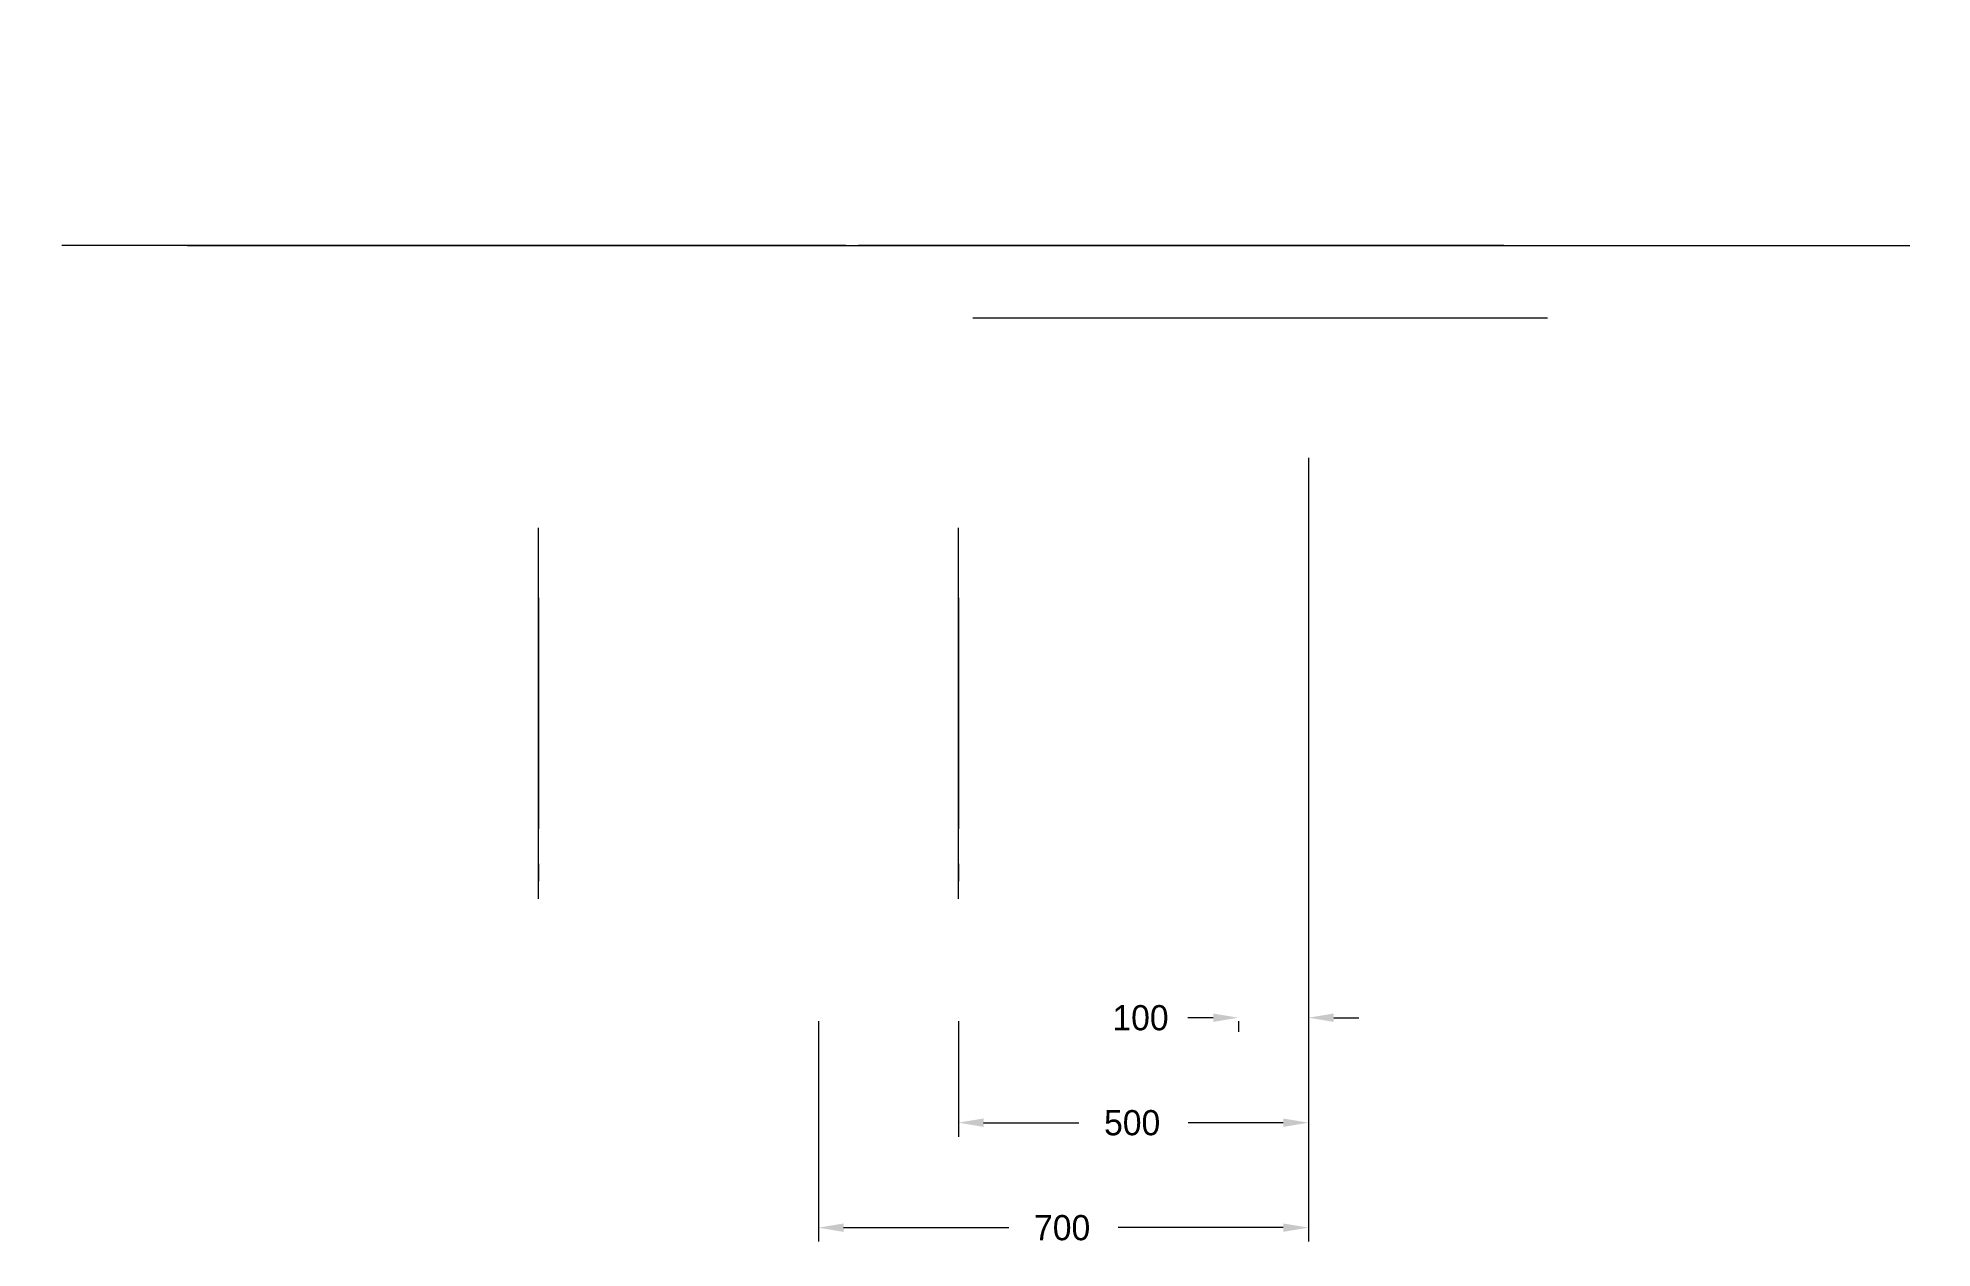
# Model space of a CAD drawing. Extents: x -1034 to 1672, y -7208 to 2129.
# Drawn here: x -1034 to 1672, y -1329 to 400 of the extents above; entities that cross this region are included whole.
import ezdxf

# ---------------------------------------------------------------- set-up
doc = ezdxf.new("R2010")
doc.units = 0
doc.header["$LTSCALE"] = 100
doc.header["$MEASUREMENT"] = 0
doc.linetypes.add('DOT', pattern=[0.25, 0, -0.25])
doc.layers.get('0').update_dxf_attribs({"linetype": 'CONTINUOUS'})
doc.layers.get('DEFPOINTS').update_dxf_attribs({"linetype": 'CONTINUOUS'})
for name, color, linetype in [('DIM_TOP', 2, 'CONTINUOUS'), ('DOTED', 2, 'DOT'), ('ELEM_CZOLOW', 7, 'CONTINUOUS'), ('FOTELE', 7, 'CONTINUOUS'), ('OPIS', 7, 'CONTINUOUS'), ('SAMOLOT_DIM', 2, 'CONTINUOUS')]:
    doc.layers.add(name, color=color, linetype=linetype)
doc.dimstyles.get("Standard").update_dxf_attribs({"dimtxt": 0.18, "dimasz": 0.18, "dimexe": 0.18, "dimexo": 0.0625, "dimgap": 0.09, "dimtad": 0, "dimtih": 1, "dimtoh": 1, "dimdec": 4, "dimzin": 0, "dimtxsty": 'STANDARD', "dimcen": 0.09, "dimazin": 3, "dimtfac": 1, "dimtdec": 4, "dimtofl": 0, "dimtmove": 0, "dimatfit": 3, "dimtolj": 1, "dimtzin": 0})

# ---------------------------------------------------------------- blocks, each defined once
blk = doc.blocks.new('*D48')
at = {"color": 0, "linetype": 'BYBLOCK'}
for p, q in [((-533.2, 1086.8), (-533.2, 1206.8)), ((533.2, 1086.8), (533.2, 1206.8)), ((-497.2, 1186.8), (-93, 1186.8)), ((497.2, 1186.8), (93, 1186.8))]:
    blk.add_line(p, q, dxfattribs=at)
for points in [[(-497.2, 1180.8), (-497.2, 1192.8), (-533.2, 1186.8)], [(497.2, 1180.8), (497.2, 1192.8), (533.2, 1186.8)]]:
    blk.add_solid(points, dxfattribs=at)
at = {"layer": 'DEFPOINTS', "color": 0, "linetype": 'BYBLOCK'}
for p in [(533.2, 1186.8), (-533.2, 986.8), (533.2, 986.8)]:
    blk.add_point(p, dxfattribs=at)
at = {"color": 0, "linetype": 'BYBLOCK'}
blk.add_text('1066', height=36, dxfattribs=at).set_placement((-57, 1168.8))
blk = doc.blocks.new('*D46')
at = {"color": 0, "linetype": 'BYBLOCK'}
for p, q in [((885, 639.6), (1120, 639.6)), ((1100, 603.6), (1100, 52.2)), ((1100, -607.2), (1100, -55.8)), ((885, -643.2), (1120, -643.2))]:
    blk.add_line(p, q, dxfattribs=at)
for points in [[(1106, 603.6), (1094, 603.6), (1100, 639.6)], [(1106, -607.2), (1094, -607.2), (1100, -643.2)]]:
    blk.add_solid(points, dxfattribs=at)
at = {"layer": 'DEFPOINTS', "color": 0, "linetype": 'BYBLOCK'}
for p in [(785, 639.6), (1100, 639.6), (785, -643.2)]:
    blk.add_point(p, dxfattribs=at)
at = {"color": 0, "linetype": 'BYBLOCK'}
blk.add_text('1283', height=36, dxfattribs=at).set_placement((1040, -19.8))
blk = doc.blocks.new('*D45')
at = {"color": 0, "linetype": 'BYBLOCK'}
for p, q in [((797.8, 786.8), (1320, 786.8)), ((1300, 750.8), (1300, 125.8)), ((1300, -607.2), (1300, 17.8)), ((885, -643.2), (1320, -643.2))]:
    blk.add_line(p, q, dxfattribs=at)
for points in [[(1306, 750.8), (1294, 750.8), (1300, 786.8)], [(1306, -607.2), (1294, -607.2), (1300, -643.2)]]:
    blk.add_solid(points, dxfattribs=at)
at = {"layer": 'DEFPOINTS', "color": 0, "linetype": 'BYBLOCK'}
for p in [(697.8, 786.8), (1300, 786.8), (785, -643.2)]:
    blk.add_point(p, dxfattribs=at)
at = {"color": 0, "linetype": 'BYBLOCK'}
blk.add_text('1430', height=36, dxfattribs=at).set_placement((1243, 53.8))
blk = doc.blocks.new('*D44')
at = {"color": 0, "linetype": 'BYBLOCK'}
for p, q in [((633.2, 986.8), (1520, 986.8)), ((1500, 950.8), (1500, 225.8)), ((1500, -607.2), (1500, 117.8)), ((885, -643.2), (1520, -643.2))]:
    blk.add_line(p, q, dxfattribs=at)
for points in [[(1506, 950.8), (1494, 950.8), (1500, 986.8)], [(1506, -607.2), (1494, -607.2), (1500, -643.2)]]:
    blk.add_solid(points, dxfattribs=at)
at = {"layer": 'DEFPOINTS', "color": 0, "linetype": 'BYBLOCK'}
for p in [(533.2, 986.8), (1500, 986.8), (785, -643.2)]:
    blk.add_point(p, dxfattribs=at)
at = {"color": 0, "linetype": 'BYBLOCK'}
blk.add_text('1630', height=36, dxfattribs=at).set_placement((1443, 153.8))
blk = doc.blocks.new('*D47')
at = {"color": 0, "linetype": 'BYBLOCK'}
for p, q in [((-344.9, 556.8), (-1120, 556.8)), ((-1100, 520.8), (-1100, 10.8)), ((-1100, -607.2), (-1100, -97.2)), ((-885, -643.2), (-1120, -643.2))]:
    blk.add_line(p, q, dxfattribs=at)
for points in [[(-1094, 520.8), (-1106, 520.8), (-1100, 556.8)], [(-1094, -607.2), (-1106, -607.2), (-1100, -643.2)]]:
    blk.add_solid(points, dxfattribs=at)
at = {"layer": 'DEFPOINTS', "color": 0, "linetype": 'BYBLOCK'}
for p in [(-1100, 556.8), (-244.9, 556.8), (-785, -643.2)]:
    blk.add_point(p, dxfattribs=at)
at = {"color": 0, "linetype": 'BYBLOCK'}
blk.add_text('1200', height=36, dxfattribs=at).set_placement((-1154, -61.2))
blk = doc.blocks.new('*D49')
at = {"color": 0, "linetype": 'BYBLOCK'}
for p, q in [((-500, 968.8), (-500, 1004.8)), ((-518, 986.8), (-482, 986.8)), ((-500, 986.8), (-374.2, 896.6)), ((-122.9, 716.4), (-219.4, 785.6))]:
    blk.add_line(p, q, dxfattribs=at)
blk.add_solid([(-119.4, 721.3), (-126.4, 711.6), (-93.7, 695.5)], dxfattribs=at)
at = {"layer": 'DEFPOINTS', "color": 0, "linetype": 'BYBLOCK'}
for p in [(-500, 986.8), (-93.7, 695.5)]:
    blk.add_point(p, dxfattribs=at)
at = {"color": 0, "linetype": 'BYBLOCK'}
blk.add_text('R500', height=36, dxfattribs=at).set_placement((-356.8, 823.1))
blk = doc.blocks.new('*D50')
at = {"color": 0, "linetype": 'BYBLOCK'}
for p, q in [((785, -743.2), (785, -820)), ((940, -743.2), (940, -820)), ((749, -800), (713, -800)), ((976, -800), (1012, -800))]:
    blk.add_line(p, q, dxfattribs=at)
for points in [[(749, -806), (749, -794), (785, -800)], [(976, -806), (976, -794), (940, -800)]]:
    blk.add_solid(points, dxfattribs=at)
at = {"layer": 'DEFPOINTS', "color": 0, "linetype": 'BYBLOCK'}
for p in [(785, -643.2), (940, -643.2), (940, -800)]:
    blk.add_point(p, dxfattribs=at)
at = {"color": 0, "linetype": 'BYBLOCK'}
blk.add_text('155', height=36, dxfattribs=at).set_placement((1048, -818))
blk = doc.blocks.new('*D51')
at = {"color": 0, "linetype": 'BYBLOCK'}
for p, q in [((0, 886.8), (0, -1020)), ((785, -743.2), (785, -1020)), ((36, -1000), (308.5, -1000)), ((749, -1000), (476.5, -1000))]:
    blk.add_line(p, q, dxfattribs=at)
for points in [[(36, -1006), (36, -994), (0, -1000)], [(749, -1006), (749, -994), (785, -1000)]]:
    blk.add_solid(points, dxfattribs=at)
at = {"layer": 'DEFPOINTS', "color": 0, "linetype": 'BYBLOCK'}
for p in [(0, 986.8), (785, -643.2), (0, -1000)]:
    blk.add_point(p, dxfattribs=at)
at = {"color": 0, "linetype": 'BYBLOCK'}
blk.add_text('785', height=36, dxfattribs=at).set_placement((344.5, -1018))
blk = doc.blocks.new('*D52')
at = {"color": 0, "linetype": 'BYBLOCK'}
for p, q in [((-244.9, -743.2), (-244.9, -1220)), ((785, -743.2), (785, -1220)), ((-208.9, -1200), (180.1, -1200)), ((749, -1200), (360.1, -1200))]:
    blk.add_line(p, q, dxfattribs=at)
for points in [[(-208.9, -1206), (-208.9, -1194), (-244.9, -1200)], [(749, -1206), (749, -1194), (785, -1200)]]:
    blk.add_solid(points, dxfattribs=at)
at = {"layer": 'DEFPOINTS', "color": 0, "linetype": 'BYBLOCK'}
for p in [(-244.9, -643.2), (785, -643.2), (-244.9, -1200)]:
    blk.add_point(p, dxfattribs=at)
at = {"color": 0, "linetype": 'BYBLOCK'}
blk.add_text('1030', height=36, dxfattribs=at).set_placement((216.1, -1218))
blk = doc.blocks.new('*D53')
at = {"color": 0, "linetype": 'BYBLOCK'}
for p, q in [((-785, -743.2), (-785, -1420)), ((785, -743.2), (785, -1420)), ((-749, -1400), (-93, -1400)), ((749, -1400), (93, -1400))]:
    blk.add_line(p, q, dxfattribs=at)
for points in [[(-749, -1406), (-749, -1394), (-785, -1400)], [(749, -1406), (749, -1394), (785, -1400)]]:
    blk.add_solid(points, dxfattribs=at)
at = {"layer": 'DEFPOINTS', "color": 0, "linetype": 'BYBLOCK'}
for p in [(-785, -643.2), (785, -643.2), (-785, -1400)]:
    blk.add_point(p, dxfattribs=at)
at = {"color": 0, "linetype": 'BYBLOCK'}
blk.add_text('1570', height=36, dxfattribs=at).set_placement((-57, -1418))
blk = doc.blocks.new('*D54')
at = {"color": 0, "linetype": 'BYBLOCK'}
for p, q in [((-940, -101.8), (-940, -1620)), ((785, -743.2), (785, -1620)), ((-904, -1600), (-173.5, -1600)), ((749, -1600), (18.5, -1600))]:
    blk.add_line(p, q, dxfattribs=at)
for points in [[(-904, -1606), (-904, -1594), (-940, -1600)], [(749, -1606), (749, -1594), (785, -1600)]]:
    blk.add_solid(points, dxfattribs=at)
at = {"layer": 'DEFPOINTS', "color": 0, "linetype": 'BYBLOCK'}
for p in [(-940, -1.8), (785, -643.2), (-940, -1600)]:
    blk.add_point(p, dxfattribs=at)
at = {"color": 0, "linetype": 'BYBLOCK'}
blk.add_text('1725', height=36, dxfattribs=at).set_placement((-137.5, -1618))
blk = doc.blocks.new('FOTEL')
at = {"extrusion": (-1, 6.13658e-17, 3.21683e-16)}
for p, q in [((-500, 0), (-500, 0, 300)), ((-500, -530), (-500, 0)), ((100, -530), (100, 0)), ((100, 0), (100, 0, 300)), ((-500, -100, 400), (-500, -330, 400)), ((100, -100, 400), (100, -330, 400)), ((-500, -430, 500), (-500, -430, 750)), ((100, -430, 500), (100, -430, 750)), ((-500, -480, 800), (-500, -505, 800)), ((100, -480, 800), (100, -505, 800)), ((-500, -530, 775), (-500, -530)), ((100, -530, 775), (100, -530))]:
    blk.add_line(p, q, dxfattribs=at)
at = {"extrusion": (-1, 0, 0)}
for centre, radius, start, end in [((100, 300, 500), 100, 90, 180), ((100, 300, -100), 100, 90, 180), ((330, 500, 500), 100, 270, 0), ((330, 500, -100), 100, 270, 0), ((480, 750, 500), 50, 90, 180), ((480, 750, -100), 50, 90, 180), ((505, 775, 500), 25, 0, 90), ((505, 775, -100), 25, 0, 90)]:
    blk.add_arc(centre, radius, start, end, dxfattribs=at)
blk = doc.blocks.new('SHELF')
for p, q in [((-1.24, 0.5), (-1.24, 0)), ((-1.24, 0.5), (17.85, 0.5)), ((-1.24, 0), (17.888, 0)), ((17.888, 0), (17.85, 0.5))]:
    blk.add_line(p, q)
blk = doc.blocks.new('ILS')
for p, q in [((0, 5), (0, 0)), ((2.5, 5), (0, 5)), ((2.5, 0), (2.5, 5)), ((0, 0), (2.5, 0))]:
    blk.add_line(p, q)
for tag, p in [('MODEL', (1.37, 0.3)), ('NAME', (0.7, 0.3))]:
    blk.add_attdef(tag, p, '', height=0.4, rotation=90)
blk = doc.blocks.new('R2S3')
at = {"extrusion": (-1.84043e-16, -1, 0)}
for p, q in [((7, 1, 5.5), (7, 1, 0.5)), ((9.5, 1, 5.5), (7, 1, 5.5)), ((7, 1, 0.5), (9.5, 1, 0.5)), ((9.5, 1, 0.5), (9.5, 1, 5.5))]:
    blk.add_line(p, q, dxfattribs=at)
at = {"extrusion": (0, -1, 0)}
blk.add_blockref('SHELF', (0, 0), dxfattribs=at)
ref = blk.add_blockref('ILS', (0, 0.5, -1), dxfattribs=at)
ref.add_attrib('MODEL', 'KNR-634', (1.37, 0.6, -1), dxfattribs={"extrusion": (0, -1, 0), "height": 0.4, "rotation": 90})
ref.add_attrib('NAME', 'VOR/ILS/MKR', (0.7, 0.6, -1), dxfattribs={"extrusion": (0, -1, 0), "height": 0.4, "rotation": 90})
ref = blk.add_blockref('ILS', (3.5, 0.5, -1), dxfattribs=at)
ref.add_attrib('MODEL', 'KNR-634', (4.87, 0.6, -1), dxfattribs={"extrusion": (0, -1, 0), "height": 0.4, "rotation": 90})
ref.add_attrib('NAME', 'VOR/ILS/MKR', (4.2, 0.6, -1), dxfattribs={"extrusion": (0, -1, 0), "height": 0.4, "rotation": 90})
at = {"extrusion": (-1.84043e-16, -1, 0)}
for tag, p in [('COAX_SWITCH', (7.7, 0.8, -1)), ('CS', (8.37, 0.8, -1))]:
    blk.add_attdef(tag, p, '', height=0.4, rotation=90, dxfattribs=at)
blk = doc.blocks.new('3U')
for p, q in [((16.69, 5.18), (0, 5.18)), ((0, 5.18), (0, 0)), ((16.69, 0), (16.69, 5.18)), ((0, 0), (16.69, 0))]:
    blk.add_line(p, q)
blk = doc.blocks.new('RACK19')
for p, q in [((23.47, 47.2), (0, 47.2)), ((0, 47.2), (0, 0)), ((23.47, 0), (23.47, 47.2)), ((0, 0), (23.47, 0))]:
    blk.add_line(p, q)
blk = doc.blocks.new('3U42TE')
for p, q in [((0, 5.18), (8.4, 5.18)), ((0, 0), (0, 5.18)), ((8.4, 0), (8.4, 5.18)), ((8.4, 0), (0, 0))]:
    blk.add_line(p, q)
for tag, p in [('NAME', (0.2, 0.7)), ('MODEL', (0.2, 0.2))]:
    blk.add_attdef(tag, p, '', height=0.4)
blk = doc.blocks.new('SUBRACK3U')
for p, q in [((16.8, 5.18), (0, 5.18)), ((0, 5.18), (0, 0)), ((16.8, 0), (16.8, 5.18)), ((0, 0), (16.8, 0))]:
    blk.add_line(p, q)
blk = doc.blocks.new('INV500')
for p, q in [((0, 8.984), (5.812, 8.984)), ((0, 8.984), (0, 0)), ((5.812, 0), (5.812, 8.984)), ((0, 0), (5.812, 0))]:
    blk.add_line(p, q)
for tag, p in [('NAME', (0.3, 2.2)), ('MODEL', (0.3, 0.8))]:
    blk.add_attdef(tag, p, '', height=0.4)
blk = doc.blocks.new('INV')
for p, q in [((0.83, 7.625), (0.83, 7)), ((1.14, 7.625), (0.83, 7.625)), ((1.14, 7.625), (1.45, 7.625)), ((1.45, 7.625), (1.45, 7)), ((3.8, 7.625), (3.8, 7)), ((4.11, 7.625), (3.8, 7.625)), ((4.11, 7.625), (4.42, 7.625)), ((4.42, 7.625), (4.42, 7)), ((0, 7), (5.25, 7)), ((0, 7), (0, 0)), ((5.25, 0), (5.25, 7)), ((5.25, 0), (0, 0)), ((0.83, -0.625), (0.83, 0)), ((1.45, -0.625), (1.45, 0)), ((3.8, -0.625), (3.8, 0)), ((4.42, -0.625), (4.42, 0)), ((1.14, -0.625), (0.83, -0.625)), ((1.14, -0.625), (1.45, -0.625)), ((4.11, -0.625), (3.8, -0.625)), ((4.11, -0.625), (4.42, -0.625))]:
    blk.add_line(p, q)
for centre in [(1.14, 7.325), (4.11, 7.325), (1.14, -0.325), (4.11, -0.325)]:
    blk.add_circle(centre, 0.101)
for tag, p in [('NAME', (0.2, 0.8, 2.675)), ('MODEL', (0.2, 0.3, 2.675))]:
    blk.add_attdef(tag, p, '', height=0.4)
blk = doc.blocks.new('R2S1')
at = {"extrusion": (-1, 1.84206e-16, 1.22677e-16)}
ref = blk.add_blockref('INV500', (-16.53, 0.5, -2.15), dxfattribs=at)
ref.add_attrib('NAME', 'INV500', (-16.23, 2.7, -2.15), dxfattribs={"extrusion": (-1, 1.84206e-16, 1.22677e-16), "height": 0.4})
ref.add_attrib('MODEL', '2A500-1A', (-16.23, 1.3, -2.15), dxfattribs={"extrusion": (-1, 1.84206e-16, 1.22677e-16), "height": 0.4})
at = {"rotation": 270}
blk.add_blockref('INV', (0, 7.718, 0.5), dxfattribs=at).add_auto_attribs({'NAME': 'INV350/60', 'MODEL': '2A350-1A'})
at = {"extrusion": (0, -1, 0)}
blk.add_blockref('SHELF', (0, 0), dxfattribs=at)
blk = doc.blocks.new('8UFP')
for p, q in [((16.8, 13.995), (0, 13.995)), ((0, 13.995), (0, 0)), ((16.8, 0), (16.8, 13.995)), ((0, 0), (16.8, 0))]:
    blk.add_line(p, q)
for tag, p in [('NAME', (0.3, 2.2)), ('MODEL', (0.3, 0.8))]:
    blk.add_attdef(tag, p, '', height=0.4)
blk = doc.blocks.new('SZAFA2')
for name, p in [('R2S1', (-19.97, 2, 2.6)), ('R2S3', (-19.97, 2, 13.03))]:
    blk.add_blockref(name, p)
at = {"extrusion": (0, -1, 0)}
for name, p in [('3U', (-19.97, 25.21, -2)), ('SUBRACK3U', (-19.97, 20.03, -2)), ('RACK19', (-23.47, 0))]:
    blk.add_blockref(name, p, dxfattribs=at)
ref = blk.add_blockref('3U42TE', (-19.97, 20.03, -2), dxfattribs=at)
ref.add_attrib('NAME', 'NAV-CL', (-19.77, 20.73, -2), dxfattribs={"extrusion": (0, -1, 0), "height": 0.4})
at = {"extrusion": (-2.22045e-16, -1, 0)}
ref = blk.add_blockref('8UFP', (-19.97, 30.39, -2), dxfattribs=at)
ref.add_attrib('NAME', 'not used', (-19.67, 32.59, -2), dxfattribs={"extrusion": (-2.22045e-16, -1, 0), "height": 0.4})
at = {"extrusion": (0, -1, 0)}
ref = blk.add_blockref('3U42TE', (-11.57, 20.03, -2), dxfattribs=at)
ref.add_attrib('NAME', 'NAV-CL', (-11.37, 20.73, -2), dxfattribs={"extrusion": (0, -1, 0), "height": 0.4})
blk.add_text('Calibration instrument NAV 2000R', height=0.45, dxfattribs=at).set_placement((-18.97, 26.21, -2))
blk = doc.blocks.new('*D63')
at = {"color": 0, "linetype": 'BYBLOCK'}
for p, q in [((781.138, -200), (781.138, -1020)), ((645, -1000), (609, -1000)), ((817.138, -1000), (853.138, -1000)), ((681, -1005), (681, -1020))]:
    blk.add_line(p, q, dxfattribs=at)
for points in [[(645, -1006), (645, -994), (681, -1000)], [(817.138, -1006), (817.138, -994), (781.138, -1000)]]:
    blk.add_solid(points, dxfattribs=at)
at = {"layer": 'DEFPOINTS', "color": 0, "linetype": 'BYBLOCK'}
for p in [(781.138, 0), (681, -805), (681, -1000)]:
    blk.add_point(p, dxfattribs=at)
at = {"color": 0, "linetype": 'BYBLOCK'}
blk.add_text('100', height=36, dxfattribs=at).set_placement((501, -1018))
blk = doc.blocks.new('*D64')
at = {"color": 0, "linetype": 'BYBLOCK'}
for p, q in [((781.138, -200), (781.138, -1170)), ((281, -1005), (281, -1170)), ((317, -1150), (453.069, -1150)), ((745.138, -1150), (609.069, -1150))]:
    blk.add_line(p, q, dxfattribs=at)
for points in [[(317, -1156), (317, -1144), (281, -1150)], [(745.138, -1156), (745.138, -1144), (781.138, -1150)]]:
    blk.add_solid(points, dxfattribs=at)
at = {"layer": 'DEFPOINTS', "color": 0, "linetype": 'BYBLOCK'}
for p in [(781.138, 0), (281, -805), (281, -1150)]:
    blk.add_point(p, dxfattribs=at)
at = {"color": 0, "linetype": 'BYBLOCK'}
blk.add_text('500', height=36, dxfattribs=at).set_placement((489.069, -1168))
blk = doc.blocks.new('*D65')
at = {"color": 0, "linetype": 'BYBLOCK'}
for p, q in [((781.138, -200), (781.138, -1320)), ((81, -1005), (81, -1320)), ((117, -1300), (353.069, -1300)), ((745.138, -1300), (509.069, -1300))]:
    blk.add_line(p, q, dxfattribs=at)
for points in [[(117, -1306), (117, -1294), (81, -1300)], [(745.138, -1306), (745.138, -1294), (781.138, -1300)]]:
    blk.add_solid(points, dxfattribs=at)
at = {"layer": 'DEFPOINTS', "color": 0, "linetype": 'BYBLOCK'}
for p in [(781.138, 0), (81, -805), (81, -1300)]:
    blk.add_point(p, dxfattribs=at)
at = {"color": 0, "linetype": 'BYBLOCK'}
blk.add_text('700', height=36, dxfattribs=at).set_placement((389.069, -1318))
blk = doc.blocks.new('SAMOLOT')
for p, q in [((-533.23256, 986.80246), (-552.31077, 823.39463)), ((0, 986.80246), (-533.23256, 986.80246)), ((0, 986.80246), (533.23256, 986.80246)), ((533.23256, 986.80246), (552.31077, 823.39463)), ((-569.71285, 804.66946), (-697.75981, 786.80246)), ((569.71285, 804.66946), (697.75981, 786.80246)), ((-785, -443.19754), (-868.83877, -443.19754)), ((-785, -643.19754), (-785, -443.19754)), ((785, -643.19754), (785, -443.19754)), ((785, -443.19754), (868.83877, -443.19754)), ((0, -643.19754), (-785, -643.19754)), ((0, -643.19754), (785, -643.19754))]:
    blk.add_line(p, q)
for centre, radius, start, end in [((464.66176, -1.77467), 1404.66288, 135.26873354, 207.17039484), ((-464.66176, -1.77467), 1404.66288, 332.82960516, 44.73126646), ((-572.27998, 824.50403), 20, 277.37462506, 356.82016988), ((572.27998, 824.50403), 20, 183.17983012, 262.62537494)]:
    blk.add_arc(centre, radius, start, end)
at = {"layer": 'DOTED'}
for p, q in [((785, -643.19754), (785, 639.6482)), ((-244.85298, -643.19754), (-244.85298, 556.80246))]:
    blk.add_line(p, q, dxfattribs=at)
blk.add_arc((-500, 986.80246), 500, 300.68341711, 360, dxfattribs=at)
at = {"layer": 'SAMOLOT_DIM'}
dim = blk.add_linear_dim(base=(533.23256, 1186.80246), p1=(-533.23256, 986.80246), p2=(533.23256, 986.80246), dimstyle='Standard', dxfattribs=at)
dim.commit()
dim.dimension.update_dxf_attribs({"geometry": '*D48', "text_midpoint": (0, 1186.80246), "dimtype": 128})
dim = blk.add_radius_dim(center=(-500, 986.80246), mpoint=(-93.65676, 695.45186), dimstyle='Standard', dxfattribs=at)
dim.commit()
dim.dimension.update_dxf_attribs({"geometry": '*D49', "text_midpoint": (-296.82838, 841.12716)})
for base, p2, picture, middle in [((0, -1000), (0, 986.80246), '*D51', (392.5, -1000)), ((-940.00112, -1600), (-940.00112, -1.77467), '*D54', (-77.50056, -1600)), ((-785, -1400), (-785, -643.19754), '*D53', (0, -1400)), ((-244.85298, -1200), (-244.85298, -643.19754), '*D52', (270.07351, -1200)), ((940.00112, -800), (940.00112, -643.19754), '*D50', (1090.00112, -800))]:
    dim = blk.add_linear_dim(base=base, p1=(785, -643.19754), p2=p2, dimstyle='Standard', dxfattribs=at)
    dim.commit()
    dim.dimension.update_dxf_attribs({"geometry": picture, "text_midpoint": middle})
for base, p2, picture, middle in [((1500, 986.80246), (533.23256, 986.80246), '*D44', (1500, 171.80246)), ((1300, 786.80246), (697.75981, 786.80246), '*D45', (1300, 71.80246)), ((1100, 639.6482), (785, 639.6482), '*D46', (1100, -1.77467))]:
    dim = blk.add_linear_dim(base=base, p1=(785, -643.19754), p2=p2, angle=90, dimstyle='Standard', dxfattribs=at)
    dim.commit()
    dim.dimension.update_dxf_attribs({"geometry": picture, "text_midpoint": middle, "dimtype": 128})
dim = blk.add_linear_dim(base=(-1100, 556.80246), p1=(-785, -643.19754), p2=(-244.85298, 556.80246), angle=90, dimstyle='Standard', dxfattribs=at)
dim.commit()
dim.dimension.update_dxf_attribs({"geometry": '*D47', "text_midpoint": (-1100, -43.19754)})

msp = doc.modelspace()

# ---------------------------------------------------------------- linework, layer by layer
at = {"layer": 'OPIS', "extrusion": (-1.84043e-16, -1, -9.57296e-16)}
for p, q in [((312.56025, 0, -563.86791), (334.098, 0, -703.86327)), ((334.098, 0, -703.86327), (989.418, 0, -703.86327)), ((301.65017, 0, 289.08535), (323.938, 0, 469.61673)), ((321.66296, 0, 309.44138), (336.638, 0, 444.21673)), ((323.938, 0, 469.61673), (991.958, 0, 469.61673)), ((326.07958, 0, -200.20191), (463.638, 0, -53.62327)), ((334.82923, 0, -508.07174), (356.958, 0, -678.46327)), ((336.638, 0, 444.21673), (991.958, 0, 444.21673)), ((351.54809, 0, -200.26644), (466.178, 0, -79.02327)), ((356.958, 0, -678.46327), (989.418, 0, -678.46327)), ((386.90567, 0, -202.61714), (463.638, 0, -119.66327)), ((414.55364, 0, -199.8112), (463.638, 0, -145.06327)), ((434.04988, 0, -566.47035), (445.858, 0, -653.06327)), ((445.858, 0, -653.06327), (989.418, 0, -653.06327)), ((458.558, 0, -465.10327), (483.958, 0, -457.48327)), ((463.638, 0, -145.06327), (1098.638, 0, -145.06327)), ((463.638, 0, -119.66327), (463.638, 0, -119.66327)), ((463.638, 0, -119.66327), (1098.638, 0, -119.66327)), ((463.638, 0, -53.62327), (1098.638, 0, -53.62327)), ((466.178, 0, -79.02327), (466.178, 0, -79.02327)), ((466.178, 0, -79.02327), (1098.638, 0, -79.02327)), ((477.88354, 0, -376.9124), (516.978, 0, -434.62327)), ((483.958, 0, -457.48327), (984.338, 0, -457.48327)), ((485.75094, 0, 203.36497), (534.758, 0, 111.47673)), ((516.978, 0, -434.62327), (1085.938, 0, -434.62327)), ((534.758, 0, 111.47673), (989.418, 0, 111.47673)), ((556.89797, 0, -261.4406), (603.338, 0, -348.26327)), ((567.4705, 0, -566.60496), (572.858, 0, -627.66327)), ((567.778, 0, -195.86327), (588.098, 0, -190.78327)), ((569.51138, 0, -355.78519), (600.798, 0, -373.66327)), ((571.88071, 0, -393.34118), (600.798, 0, -401.60327)), ((572.858, 0, -424.46327), (989.418, 0, -424.46327)), ((572.858, 0, -627.66327), (989.418, 0, -627.66327)), ((579.94084, 0, -261.34181), (613.498, 0, -322.86327)), ((588.098, 0, -190.78327), (986.878, 0, -190.78327)), ((600.798, 0, -373.66327), (600.798, 0, -373.66327)), ((600.798, 0, -373.66327), (989.418, 0, -373.66327)), ((600.798, 0, -401.60327), (600.798, 0, -401.60327)), ((600.798, 0, -401.60327), (989.418, 0, -401.60327)), ((603.338, 0, -348.26327), (989.418, 0, -348.26327)), ((610.29434, 0, 306.98734), (618.578, 0, 418.81673)), ((610.958, 0, -239.04327), (633.818, 0, -269.52327)), ((613.498, 0, -322.86327), (989.418, 0, -322.86327)), ((618.578, 0, 418.81673), (991.958, 0, 418.81673)), ((625.07244, 0, 211.67889), (692.238, 0, 134.33673)), ((630.98691, 0, 306.95698), (638.898, 0, 395.95673)), ((631.76429, 0, -563.98234), (636.358, 0, -602.26327)), ((633.818, 0, -269.52327), (806.538, 0, -269.52327)), ((636.358, 0, -602.26327), (989.418, 0, -602.26327)), ((638.898, 0, 395.95673), (991.958, 0, 395.95673)), ((645.69364, 0, 214.48467), (694.778, 0, 159.73673)), ((650.50706, 0, 307.01537), (654.138, 0, 370.55673)), ((654.138, 0, 370.55673), (991.958, 0, 370.55673)), ((658.67316, 0, -244.27593), (730.338, 0, -259.36327)), ((665.99459, 0, 214.46761), (692.238, 0, 185.13673)), ((669.378, 0, 307.05673), (669.378, 0, 342.61673)), ((669.378, 0, 342.61673), (991.958, 0, 342.61673)), ((669.378, 0, 235.93673), (694.778, 0, 210.53673)), ((674.458, 0, -206.02327), (806.538, 0, -206.02327)), ((687.158, 0, 301.97673), (689.698, 0, 322.29673)), ((689.698, 0, 322.29673), (991.958, 0, 322.29673)), ((692.238, 0, 238.47673), (737.958, 0, 248.63673)), ((692.238, 0, 185.13673), (991.958, 0, 185.13673)), ((692.238, 0, 134.33673), (989.418, 0, 134.33673)), ((694.778, 0, 210.53673), (991.958, 0, 210.53673)), ((694.778, 0, 159.73673), (986.878, 0, 159.73673)), ((698.94341, 0, -501.52867), (748.118, 0, -487.96327)), ((699.858, 0, -520.98327), (748.118, 0, -513.36327)), ((702.398, 0, -233.96327), (806.538, 0, -233.96327)), ((722.718, 0, 274.03673), (991.958, 0, 274.03673)), ((730.338, 0, -259.36327), (806.538, 0, -259.36327)), ((737.958, 0, 248.63673), (737.958, 0, 248.63673)), ((737.958, 0, 248.63673), (991.958, 0, 248.63673)), ((748.118, 0, -487.96327), (989.418, 0, -487.96327)), ((748.118, 0, -513.36327), (989.418, 0, -513.36327)), ((806.538, 0, -206.02327), (819.238, 0, -221.26327)), ((806.538, 0, -233.96327), (819.238, 0, -246.66327)), ((806.538, 0, -259.36327), (819.238, 0, -272.06327)), ((806.538, 0, -269.52327), (816.698, 0, -297.46327)), ((816.698, 0, -297.46327), (989.418, 0, -297.46327)), ((819.238, 0, -221.26327), (986.878, 0, -221.26327)), ((819.238, 0, -246.66327), (986.878, 0, -246.66327)), ((819.238, 0, -272.06327), (986.878, 0, -272.06327)), ((984.338, 0, -457.48327), (1003.769, 0, -457.48327)), ((986.878, 0, 159.73673), (1004.404, 0, 159.73673)), ((986.878, 0, -190.78327), (1004.404, 0, -190.78327)), ((986.878, 0, -221.26327), (986.878, 0, -221.26327)), ((986.878, 0, -221.26327), (1004.404, 0, -221.26327)), ((986.878, 0, -246.66327), (1004.404, 0, -246.66327)), ((986.878, 0, -272.06327), (1004.404, 0, -272.06327)), ((989.418, 0, 134.33673), (1006.944, 0, 134.33673)), ((989.418, 0, 111.47673), (1006.944, 0, 111.47673)), ((989.418, 0, -297.46327), (1006.944, 0, -297.46327)), ((989.418, 0, -322.86327), (1008.849, 0, -322.86327)), ((989.418, 0, -348.26327), (1006.944, 0, -348.26327)), ((989.418, 0, -373.66327), (989.418, 0, -373.66327)), ((989.418, 0, -373.66327), (1010.754, 0, -373.66327)), ((989.418, 0, -401.60327), (1010.754, 0, -401.60327)), ((989.418, 0, -424.46327), (1010.754, 0, -424.46327)), ((989.418, 0, -487.96327), (1006.944, 0, -487.96327)), ((989.418, 0, -513.36327), (1010.754, 0, -513.36327)), ((989.418, 0, -602.26327), (1010.754, 0, -602.26327)), ((989.418, 0, -627.66327), (1010.754, 0, -627.66327)), ((989.418, 0, -653.06327), (1010.754, 0, -653.06327)), ((989.418, 0, -678.46327), (1010.754, 0, -678.46327)), ((989.418, 0, -703.86327), (1010.754, 0, -703.86327)), ((991.958, 0, 469.61673), (998.054, 0, 469.61673)), ((991.958, 0, 444.21673), (1001.864, 0, 444.21673)), ((991.958, 0, 418.81673), (1001.864, 0, 418.81673)), ((991.958, 0, 395.95673), (1001.864, 0, 395.95673)), ((991.958, 0, 370.55673), (1001.864, 0, 370.55673)), ((991.958, 0, 342.61673), (1001.864, 0, 342.61673)), ((991.958, 0, 322.29673), (1001.864, 0, 322.29673)), ((991.958, 0, 274.03673), (1001.864, 0, 274.03673)), ((991.958, 0, 248.63673), (991.958, 0, 248.63673)), ((991.958, 0, 248.63673), (1001.864, 0, 248.63673)), ((991.958, 0, 210.53673), (1007.579, 0, 210.53673)), ((991.958, 0, 185.13673), (1005.674, 0, 185.13673)), ((1085.938, 0, -434.62327), (1107.274, 0, -434.62327)), ((1098.638, 0, -145.06327), (1119.974, 0, -145.06327)), ((1098.638, 0, -119.66327), (1101.178, 0, -119.66327)), ((1098.638, 0, -79.02327), (1098.638, 0, -79.02327)), ((1098.638, 0, -79.02327), (1119.974, 0, -79.02327)), ((1098.638, 0, -53.62327), (1119.974, 0, -53.62327)), ((1101.178, 0, -119.66327), (1122.514, 0, -119.66327))]:
    msp.add_line(p, q, dxfattribs=at)
for points in [[(305.85161, 288.56666), (297.44874, 289.60405), (298.538, 263.87673)], [(308.37615, -564.51162), (316.74436, -563.2242), (308.698, -538.76327)], [(329.16647, -203.09884), (322.99269, -197.30498), (308.698, -218.72327)], [(325.8704, 308.97389), (317.45552, 309.90888), (318.858, 284.19673)], [(330.63115, -508.61694), (339.02731, -507.52653), (331.558, -482.88327)], [(354.62423, -203.17479), (348.47195, -197.35809), (334.098, -218.72327)], [(390.01335, -205.49175), (383.79798, -199.74253), (369.658, -221.26327)], [(417.70565, -202.63714), (411.40163, -196.98526), (397.598, -218.72327)], [(429.85536, -567.04233), (438.24439, -565.89837), (430.618, -541.30327)], [(474.37869, -379.28666), (481.3884, -374.53814), (463.638, -355.88327)], [(482.01565, 201.37281), (489.48624, 205.35713), (473.798, 225.77673)], [(553.16508, -263.43726), (560.63086, -259.44393), (544.918, -239.04327)], [(567.41105, -359.46076), (571.6117, -352.10963), (547.458, -343.18327)], [(570.71772, -397.41163), (573.04369, -389.27073), (547.458, -386.36327)], [(572.858, -428.6966), (572.858, -420.22993), (547.458, -424.46327)], [(563.25355, -566.97705), (571.68745, -566.23288), (565.238, -541.30327)], [(576.22442, -263.36895), (583.65727, -259.31467), (567.778, -239.04327)], [(614.51611, 306.67461), (606.07257, 307.30006), (608.418, 281.65673)], [(621.87613, 208.90315), (628.26875, 214.45463), (608.418, 230.85673)], [(635.20362, 306.58216), (626.7702, 307.3318), (628.738, 281.65673)], [(627.56111, -564.48672), (635.96747, -563.47796), (628.738, -538.76327)], [(642.54163, 211.65873), (648.84565, 217.31061), (628.738, 233.39673)], [(657.80105, -248.41846), (659.54528, -240.1334), (633.818, -239.04327)], [(654.7335, 306.77386), (646.28063, 307.25688), (649.058, 281.65673)], [(662.83973, 211.64484), (669.14944, 217.29037), (649.058, 233.39673)], [(674.458, -210.2566), (674.458, -201.78993), (649.058, -206.02327)], [(673.61133, 307.05673), (665.14467, 307.05673), (669.378, 281.65673)], [(700.06918, -505.60957), (697.81765, -497.44777), (674.458, -508.28327)], [(702.398, -238.1966), (702.398, -229.72993), (676.998, -233.96327)], [(722.718, 269.8034), (722.718, 278.27007), (697.318, 274.03673)]]:
    msp.add_solid(points, dxfattribs=at)

# ---------------------------------------------------------------- block references
at = {"layer": 'ELEM_CZOLOW', "xscale": 25.4, "yscale": 25.4, "zscale": 25.4, "rotation": 270}
msp.add_blockref('SZAFA2', (185, 1533.27871, -633.90968), dxfattribs=at)
at = {"layer": 'ELEM_CZOLOW', "extrusion": (0, -1, -1.84043e-16)}
msp.add_blockref('SAMOLOT', (120, 9.28786, -103.33071), dxfattribs=at)
at = {"layer": 'FOTELE'}
msp.add_blockref('FOTEL', (181, -300, -818.16327), dxfattribs=at)

# ---------------------------------------------------------------- texts
at = {"layer": 'OPIS', "extrusion": (-1.84043e-16, -1, -9.57296e-16)}
for s, p in [('30', (986.624, -451.76827)), ('12', (989.164, 165.45173)), ('15', (989.164, -185.06827)), ('16', (989.164, -215.54827)), ('17', (989.164, -240.94827)), ('18', (989.164, -266.34827)), ('31', (991.704, -482.24827)), ('32', (991.704, -507.64827)), ('33', (991.704, -596.54827)), ('34', (991.704, -621.94827)), ('35', (991.704, -647.34827)), ('36', (991.704, -672.74827)), ('37', (991.704, -698.14827)), ('20', (991.704, -317.14827)), ('21', (991.704, -342.54827)), ('22', (991.704, -367.94827)), ('23', (991.704, -395.88827)), ('24', (991.704, -418.74827)), ('13', (991.704, 140.05173)), ('14', (991.704, 117.19173)), ('19', (991.704, -291.74827)), ('4', (994.244, 401.67173)), ('3', (994.244, 424.53173)), ('5', (994.244, 376.27173)), ('8', (994.244, 279.75173)), ('9', (994.244, 254.35173)), ('2', (994.244, 449.93173)), ('6', (994.244, 348.33173)), ('7', (994.244, 328.01173)), ('1', (994.244, 475.33173)), ('10', (994.244, 216.25173)), ('11', (994.244, 190.85173)), ('29', (1088.224, -428.90827)), ('25', (1100.924, -139.34827)), ('27', (1100.924, -73.30827)), ('26', (1103.464, -113.94827))]:
    msp.add_text(s, height=11.43, dxfattribs=at).set_placement(p)
msp.add_text('28', height=11.43, rotation=360, dxfattribs=at).set_placement((1100.924, -47.90827))

# ---------------------------------------------------------------- dimensions: what is measured, and where the dimension line sits
at = {"layer": 'DIM_TOP'}
for base, p2, picture, middle in [((81, -1300), (81, -805), '*D65', (431.069, -1300)), ((281, -1150), (281, -805), '*D64', (531.069, -1150)), ((681, -1000), (681, -805), '*D63', (537, -1000))]:
    dim = msp.add_linear_dim(base=base, p1=(781.138, 0), p2=p2, dimstyle='Standard', dxfattribs=at)
    dim.commit()
    dim.dimension.update_dxf_attribs({"geometry": picture, "text_midpoint": middle})

doc.saveas('drawing.dxf')
